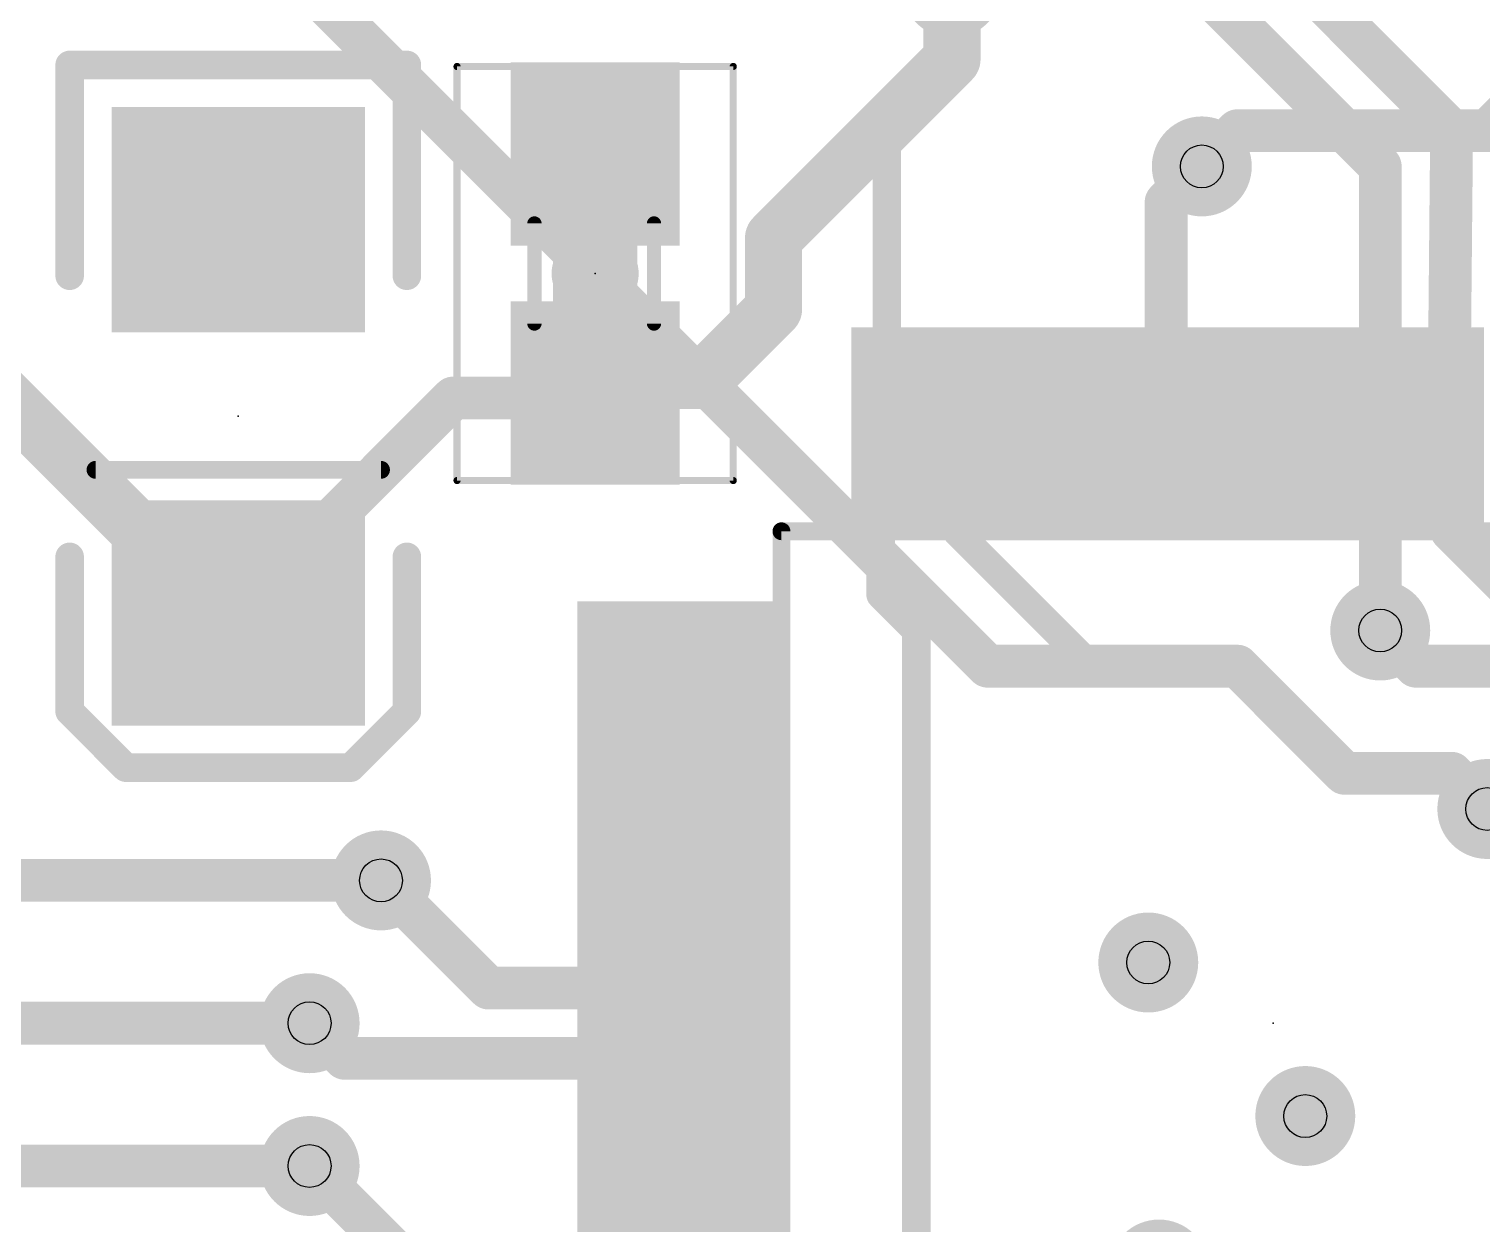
# Model space of a CAD drawing. Extents: x -17 to 51, y -3 to 114.
# Drawn here: x 19.34 to 29.68, y 18.38 to 26.89 of the extents above; entities that cross this region are included whole.
import ezdxf

# ---------------------------------------------------------------- set-up
doc = ezdxf.new("R2010")
doc.units = 0
for name, color, linetype in [('1', 22, 'CONTINUOUS'), ('16', 175, 'CONTINUOUS'), ('18', 82, 'CONTINUOUS'), ('21', 253, 'CONTINUOUS'), ('23', 7, 'CONTINUOUS'), ('29', 253, 'CONTINUOUS'), ('31', 253, 'CONTINUOUS'), ('35', 253, 'CONTINUOUS'), ('39', 22, 'CONTINUOUS'), ('44', 253, 'CONTINUOUS'), ('51', 253, 'CONTINUOUS')]:
    doc.layers.add(name, color=color, linetype=linetype)

# ---------------------------------------------------------------- blocks, each defined once
blk = doc.blocks.new('RECT')
blk.add_solid([(-0.5, -0.5), (0.5, -0.5), (-0.5, 0.5), (0.5, 0.5)])
blk = doc.blocks.new('ROUNDV')
at = {"const_width": 0.5}
blk.add_lwpolyline([(0, -0.25, 1), (0, 0.25, 1), (0, -0.25)], format="xyb", dxfattribs=at)

msp = doc.modelspace()

# ---------------------------------------------------------------- linework, layer by layer
at = {"layer": '1'}
for points, const_width in [([(26.289, 28.575), (28.956, 25.908)], 0.3048), ([(27.559, 28.067), (29.464, 26.162)], 0.3048), ([(25.908, 27.178), (25.908, 26.67)], 0.4064), ([(25.908, 26.67), (25.654, 26.416)], 0.4064), ([(25.654, 26.416), (24.638, 25.4)], 0.4064), ([(25.444, 26.206), (25.654, 26.416)], 0.2032), ([(25.444, 24.062), (25.444, 26.206)], 0.2032), ([(29.464, 26.162), (29.444, 24.062)], 0.3048), ([(27.686, 25.908), (27.432, 25.654)], 0.3048), ([(28.956, 25.908), (28.956, 24.074)], 0.3048), ([(27.432, 25.654), (27.432, 24.074)], 0.3048), ([(24.638, 25.4), (24.638, 24.892)], 0.4064), ([(24.638, 24.892), (24.13, 24.384)], 0.4064), ([(20.704, 22.73), (18.796, 24.638)], 0.4064), ([(23.456, 24.384), (23.368, 24.296)], 0.4064), ([(24.13, 24.384), (23.456, 24.384)], 0.4064), ([(22.358, 24.26), (20.828, 22.73)], 0.3048), ([(23.368, 24.26), (22.358, 24.26)], 0.3048), ([(23.368, 24.296), (23.368, 24.26)], 0.4064), ([(27.432, 24.074), (27.444, 24.062)], 0.3048), ([(28.956, 24.074), (28.944, 24.062)], 0.3048), ([(28.956, 24.05), (28.944, 24.062)], 0.3048), ([(28.956, 22.606), (28.956, 24.05)], 0.3048), ([(29.464, 24.042), (29.444, 24.062)], 0.3048), ([(25.4, 24.018), (25.444, 24.062)], 0.2032), ([(25.4, 22.86), (25.4, 24.018)], 0.2032), ([(25.944, 24.062), (25.944, 23.3066)], 0.2032), ([(29.464, 23.3172), (29.464, 24.042)], 0.3048), ([(25.944, 23.3066), (26.924, 22.3266)], 0.2032), ([(30.48, 22.3012), (29.464, 23.3172)], 0.3048), ([(25.654, 22.606), (25.4, 22.86)], 0.2032), ([(20.828, 22.73), (20.704, 22.73)], 0.4064), ([(25.654, 17.526), (25.654, 22.606)], 0.2032), ([(29.718, 21.336), (30.226, 21.336)], 0.3048), ([(22.61, 20.062), (21.844, 20.828)], 0.3048), ([(23.944, 20.062), (22.61, 20.062)], 0.3048), ([(21.586, 19.562), (21.336, 19.812)], 0.3048), ([(23.944, 19.562), (21.586, 19.562)], 0.3048), ([(22.07, 18.062), (21.336, 18.796)], 0.3048)]:
    msp.add_lwpolyline(points, dxfattribs=dict(at, const_width=const_width))
for points, const_width in [([(25.9798, 26.5982, 1), (25.8362, 26.7418)], 0.2032), ([(25.8064, 26.67, 1), (26.0096, 26.67)], 0.2032), ([(25.5822, 26.4878, 1), (25.7258, 26.3442)], 0.2032), ([(25.7258, 26.3442, 1), (25.5822, 26.4878)], 0.2032), ([(25.6899, 26.3801, 1), (25.6181, 26.4519)], 0.1016), ([(25.4948, 26.206, 1), (25.3932, 26.206)], 0.1016), ([(25.4081, 26.2419, 1), (25.4799, 26.1701)], 0.1016), ([(29.5402, 26.1613, 1), (29.3878, 26.1627)], 0.1524), ([(29.4101, 26.1081, 1), (29.5179, 26.2159)], 0.1524), ([(27.7399, 25.8541, 1), (27.6321, 25.9619)], 0.1524), ([(29.0322, 25.908, 1), (28.8798, 25.908)], 0.1524), ([(28.9021, 25.8541, 1), (29.0099, 25.9619)], 0.1524), ([(27.5082, 25.654, 1), (27.3558, 25.654)], 0.1524), ([(27.3781, 25.7079, 1), (27.4859, 25.6001)], 0.1524), ([(24.7396, 25.4, 1), (24.5364, 25.4)], 0.2032), ([(24.5662, 25.4718, 1), (24.7098, 25.3282)], 0.2032), ([(24.7098, 24.8202, 1), (24.5662, 24.9638)], 0.2032), ([(24.5364, 24.892, 1), (24.7396, 24.892)], 0.2032), ([(23.456, 24.4856, 1), (23.456, 24.2824)], 0.2032), ([(23.5278, 24.3122, 1), (23.3842, 24.4558)], 0.2032), ([(24.0582, 24.4558, 1), (24.2018, 24.3122)], 0.2032), ([(24.13, 24.2824, 1), (24.13, 24.4856)], 0.2032), ([(22.358, 24.3362, 1), (22.358, 24.1838)], 0.1524), ([(22.4119, 24.2061, 1), (22.3041, 24.3139)], 0.1524), ([(23.4696, 24.296, 1), (23.2664, 24.296)], 0.2032), ([(23.2962, 24.3678, 1), (23.4398, 24.2242)], 0.2032), ([(23.368, 24.1838, 1), (23.368, 24.3362)], 0.1524), ([(23.2664, 24.26, 1), (23.4696, 24.26)], 0.2032), ([(27.4859, 24.1279, 1), (27.3781, 24.0201)], 0.1524), ([(28.9979, 24.1159, 1), (28.8901, 24.0081)], 0.1524), ([(29.0322, 24.05, 1), (28.8798, 24.05)], 0.1524), ([(29.0099, 24.0201, 1), (28.9021, 24.1279)], 0.1524), ([(29.4979, 24.1159, 1), (29.3901, 24.0081)], 0.1524), ([(25.4508, 24.018, 1), (25.3492, 24.018)], 0.1016), ([(25.3641, 24.0539, 1), (25.4359, 23.9821)], 0.1016), ([(25.3932, 24.062, 1), (25.4948, 24.062)], 0.1016), ([(25.4799, 24.0261, 1), (25.4081, 24.0979)], 0.1016), ([(25.9948, 24.062, 1), (25.8932, 24.062)], 0.1016), ([(27.3558, 24.074, 1), (27.5082, 24.074)], 0.1524), ([(27.3901, 24.0081, 1), (27.4979, 24.1159)], 0.1524), ([(28.8901, 24.1159, 1), (28.9979, 24.0081)], 0.1524), ([(28.8798, 24.074, 1), (29.0322, 24.074)], 0.1524), ([(28.9021, 23.9961, 1), (29.0099, 24.1039)], 0.1524), ([(29.3678, 24.0627, 1), (29.5202, 24.0613)], 0.1524), ([(29.5402, 24.042, 1), (29.3878, 24.042)], 0.1524), ([(29.4101, 23.9881, 1), (29.5179, 24.0959)], 0.1524), ([(25.9799, 23.3425, 1), (25.9081, 23.2707)], 0.1016), ([(29.5179, 23.3711, 1), (29.4101, 23.2633)], 0.1524), ([(29.3878, 23.3172, 1), (29.5402, 23.3172)], 0.1524), ([(25.8932, 23.3066, 1), (25.9948, 23.3066)], 0.1016), ([(25.4359, 22.8959, 1), (25.3641, 22.8241)], 0.1016), ([(20.704, 22.8316, 1), (20.704, 22.6284)], 0.2032), ([(20.6322, 22.6582, 1), (20.7758, 22.8018)], 0.2032), ([(20.7741, 22.7839, 1), (20.8819, 22.6761)], 0.1524), ([(20.828, 22.6284, 1), (20.828, 22.8316)], 0.2032), ([(25.3492, 22.86, 1), (25.4508, 22.86)], 0.1016), ([(25.7048, 22.606, 1), (25.6032, 22.606)], 0.1016), ([(25.6181, 22.5701, 1), (25.6899, 22.6419)], 0.1016), ([(28.8798, 22.606, 1), (29.0322, 22.606)], 0.1524), ([(26.8881, 22.2907, 1), (26.9599, 22.3625)], 0.1016), ([(29.718, 21.4122, 1), (29.718, 21.2598)], 0.1524), ([(21.8979, 20.8819, 1), (21.7901, 20.7741)], 0.1524), ([(22.61, 20.1382, 1), (22.61, 19.9858)], 0.1524), ([(22.5561, 20.0081, 1), (22.6639, 20.1159)], 0.1524), ([(23.944, 19.9858, 1), (23.944, 20.1382)], 0.1524), ([(21.3899, 19.8659, 1), (21.2821, 19.7581)], 0.1524), ([(21.586, 19.6382, 1), (21.586, 19.4858)], 0.1524), ([(21.5321, 19.5081, 1), (21.6399, 19.6159)], 0.1524), ([(23.944, 19.4858, 1), (23.944, 19.6382)], 0.1524), ([(21.3899, 18.8499, 1), (21.2821, 18.7421)], 0.1524)]:
    msp.add_lwpolyline(points, format="xyb", dxfattribs=dict(at, const_width=const_width))
at = {"layer": '16', "const_width": 0.3048}
for points in [[(20.32, 28.194), (26.162, 22.352)], [(30.226, 26.67), (29.718, 26.162)], [(27.94, 26.162), (27.686, 25.908)], [(29.718, 26.162), (27.94, 26.162)], [(29.21, 22.352), (28.956, 22.606)], [(26.162, 22.352), (27.94, 22.352)], [(27.94, 22.352), (28.702, 21.59)], [(30.988, 22.352), (29.21, 22.352)], [(28.702, 21.59), (29.464, 21.59)], [(29.464, 21.59), (29.718, 21.336)], [(21.844, 20.828), (11.43, 20.828)], [(21.336, 19.812), (9.398, 19.812)], [(21.336, 18.796), (8.89, 18.796)]]:
    msp.add_lwpolyline(points, dxfattribs=at)
at = {"layer": '16', "const_width": 0.1524}
for points in [[(27.94, 26.2382, 1), (27.94, 26.0858)], [(27.9939, 26.1081, 1), (27.8861, 26.2159)], [(29.6641, 26.2159, 1), (29.7719, 26.1081)], [(29.718, 26.0858, 1), (29.718, 26.2382)], [(27.6321, 25.9619, 1), (27.7399, 25.8541)], [(29.0099, 22.6599, 1), (28.9021, 22.5521)], [(26.162, 22.4282, 1), (26.162, 22.2758)], [(26.1081, 22.2981, 1), (26.2159, 22.4059)], [(27.9939, 22.4059, 1), (27.8861, 22.2981)], [(27.94, 22.2758, 1), (27.94, 22.4282)], [(29.21, 22.4282, 1), (29.21, 22.2758)], [(29.1561, 22.2981, 1), (29.2639, 22.4059)], [(28.702, 21.6662, 1), (28.702, 21.5138)], [(28.6481, 21.5361, 1), (28.7559, 21.6439)], [(29.5179, 21.6439, 1), (29.4101, 21.5361)], [(29.464, 21.5138, 1), (29.464, 21.6662)], [(29.6641, 21.2821, 1), (29.7719, 21.3899)], [(21.844, 20.7518, 1), (21.844, 20.9042)], [(21.336, 19.7358, 1), (21.336, 19.8882)], [(21.336, 18.7198, 1), (21.336, 18.8722)]]:
    msp.add_lwpolyline(points, format="xyb", dxfattribs=at)
at = {"layer": '21'}
for points, const_width in [([(19.628, 25.13), (19.628, 26.63)], 0.2032), ([(19.628, 26.63), (22.028, 26.63)], 0.2032), ([(22.028, 26.63), (22.028, 25.13)], 0.2032), ([(23.3375, 25.146), (23.3985, 25.146)], 0.5588), ([(21.844, 23.749), (19.812, 23.749)], 0.127), ([(24.694, 16.312), (24.694, 23.312)], 0.127), ([(24.694, 23.312), (31.694, 23.312)], 0.127), ([(19.628, 23.13), (19.628, 22.03)], 0.2032), ([(22.028, 22.03), (22.028, 23.13)], 0.2032), ([(19.628, 22.03), (20.028, 21.63)], 0.2032), ([(21.628, 21.63), (22.028, 22.03)], 0.2032), ([(20.028, 21.63), (21.628, 21.63)], 0.2032)]:
    msp.add_lwpolyline(points, dxfattribs=dict(at, const_width=const_width))
for points, const_width in [([(19.6788, 26.63, 1), (19.5772, 26.63)], 0.1016), ([(19.628, 26.6808, 1), (19.628, 26.5792)], 0.1016), ([(22.0788, 26.63, 1), (21.9772, 26.63)], 0.1016), ([(22.028, 26.5792, 1), (22.028, 26.6808)], 0.1016), ([(23.3375, 25.2857, 1), (23.3375, 25.0063)], 0.2794), ([(23.3985, 25.0063, 1), (23.3985, 25.2857)], 0.2794), ([(19.5772, 25.13, 1), (19.6788, 25.13)], 0.1016), ([(21.9772, 25.13, 1), (22.0788, 25.13)], 0.1016), ([(19.812, 23.7808, 1), (19.812, 23.7173)], 0.0635), ([(21.844, 23.7173, 1), (21.844, 23.7808)], 0.0635), ([(24.694, 23.3438, 1), (24.694, 23.2803)], 0.0635), ([(24.7258, 23.312, 1), (24.6623, 23.312)], 0.0635), ([(19.6788, 23.13, 1), (19.5772, 23.13)], 0.1016), ([(22.0788, 23.13, 1), (21.9772, 23.13)], 0.1016), ([(19.6639, 22.0659, 1), (19.5921, 21.9941)], 0.1016), ([(22.0639, 21.9941, 1), (21.9921, 22.0659)], 0.1016), ([(19.5772, 22.03, 1), (19.6788, 22.03)], 0.1016), ([(21.9772, 22.03, 1), (22.0788, 22.03)], 0.1016), ([(20.028, 21.6808, 1), (20.028, 21.5792)], 0.1016), ([(19.9921, 21.5941, 1), (20.0639, 21.6659)], 0.1016), ([(21.5921, 21.6659, 1), (21.6639, 21.5941)], 0.1016), ([(21.628, 21.5792, 1), (21.628, 21.6808)], 0.1016)]:
    msp.add_lwpolyline(points, format="xyb", dxfattribs=dict(at, const_width=const_width))
at = {"layer": '23'}
for p in [(23.368, 25.146), (20.828, 24.13), (28.194, 19.812)]:
    msp.add_point(p, dxfattribs=at)
at = {"layer": '39', "const_width": 0.0508}
for points in [[(22.385, 23.673), (22.385, 26.619)], [(22.385, 26.619), (24.351, 26.619)], [(24.351, 26.619), (24.351, 23.673)], [(24.351, 23.673), (22.385, 23.673)]]:
    msp.add_lwpolyline(points, dxfattribs=at)
at = {"layer": '39', "const_width": 0.0254}
for points in [[(22.3977, 26.619, 1), (22.3723, 26.619)], [(22.385, 26.6317, 1), (22.385, 26.6063)], [(24.3637, 26.619, 1), (24.3383, 26.619)], [(24.351, 26.6063, 1), (24.351, 26.6317)], [(22.385, 23.6857, 1), (22.385, 23.6603)], [(22.3723, 23.673, 1), (22.3977, 23.673)], [(24.3383, 23.673, 1), (24.3637, 23.673)], [(24.351, 23.6603, 1), (24.351, 23.6857)]]:
    msp.add_lwpolyline(points, format="xyb", dxfattribs=at)
at = {"layer": '44'}
for centre in [(27.686, 25.908), (28.956, 22.606), (29.718, 21.336), (21.844, 20.828), (27.305, 20.2438), (21.336, 19.812), (28.4226, 19.1516), (21.336, 18.796)]:
    msp.add_circle(centre, 0.1524, dxfattribs=at)
at = {"layer": '51', "const_width": 0.1016}
for points in [[(22.936, 24.79), (22.936, 25.502)], [(23.787, 24.79), (23.787, 25.502)]]:
    msp.add_lwpolyline(points, dxfattribs=at)
at = {"layer": '51', "const_width": 0.0508}
for points in [[(22.9614, 25.502, 1), (22.9106, 25.502)], [(23.8124, 25.502, 1), (23.7616, 25.502)], [(22.9106, 24.79, 1), (22.9614, 24.79)], [(23.7616, 24.79, 1), (23.8124, 24.79)]]:
    msp.add_lwpolyline(points, format="xyb", dxfattribs=at)

# ---------------------------------------------------------------- block references
at = {"layer": '1', "xscale": 1.1, "rotation": 90}
for p in [(23.368, 25.996), (23.368, 24.296)]:
    msp.add_blockref('RECT', p, dxfattribs=at)
at = {"layer": '1'}
for p, xscale, yscale in [((20.828, 25.53), 1.6, 1.4), ((20.828, 22.73), 1.6, 1.4), ((23.944, 22.562), 1.2, 0.3), ((23.944, 22.062), 1.2, 0.3), ((23.944, 21.562), 1.2, 0.3), ((23.944, 21.062), 1.2, 0.3), ((23.944, 20.562), 1.2, 0.3), ((23.944, 20.062), 1.2, 0.3), ((23.944, 19.562), 1.2, 0.3), ((23.944, 19.062), 1.2, 0.3), ((23.944, 18.562), 1.2, 0.3)]:
    msp.add_blockref('RECT', p, dxfattribs=dict(at, xscale=xscale, yscale=yscale))
at = {"layer": '1', "xscale": 1.2, "yscale": 0.3, "rotation": 270}
for p in [(25.444, 24.062), (25.944, 24.062), (26.444, 24.062), (26.944, 24.062), (27.444, 24.062), (27.944, 24.062), (28.444, 24.062), (28.944, 24.062), (29.444, 24.062)]:
    msp.add_blockref('RECT', p, dxfattribs=at)
at = {"layer": '18', "xscale": 0.7112, "yscale": 0.7112}
for p in [(25.908, 27.178), (25.908, 27.178), (27.686, 25.908), (27.686, 25.908), (28.956, 22.606), (28.956, 22.606), (29.718, 21.336), (29.718, 21.336), (21.844, 20.828), (21.844, 20.828), (27.305, 20.2438), (27.305, 20.2438), (21.336, 19.812), (21.336, 19.812), (28.4226, 19.1516), (28.4226, 19.1516), (21.336, 18.796), (21.336, 18.796), (27.3812, 18.0594), (27.3812, 18.0594)]:
    msp.add_blockref('ROUNDV', p, dxfattribs=at)
at = {"layer": '29'}
for p, xscale, yscale, rotation in [((23.368, 25.996), 1.3032, 1.2032, 90), ((23.368, 24.296), 1.3032, 1.2032, 90), ((25.444, 24.062), 1.4032, 0.5032, 270), ((25.944, 24.062), 1.4032, 0.5032, 270), ((26.444, 24.062), 1.4032, 0.5032, 270), ((26.944, 24.062), 1.4032, 0.5032, 270), ((27.444, 24.062), 1.4032, 0.5032, 270), ((27.944, 24.062), 1.4032, 0.5032, 270), ((28.444, 24.062), 1.4032, 0.5032, 270), ((28.944, 24.062), 1.4032, 0.5032, 270), ((29.444, 24.062), 1.4032, 0.5032, 270)]:
    msp.add_blockref('RECT', p, dxfattribs=dict(at, xscale=xscale, yscale=yscale, rotation=rotation))
for p, xscale, yscale in [((20.828, 25.53), 1.8032, 1.6032), ((20.828, 22.73), 1.8032, 1.6032), ((23.944, 22.562), 1.4032, 0.5032), ((23.944, 22.062), 1.4032, 0.5032), ((23.944, 21.562), 1.4032, 0.5032), ((23.944, 21.062), 1.4032, 0.5032), ((23.944, 20.562), 1.4032, 0.5032), ((23.944, 20.062), 1.4032, 0.5032), ((23.944, 19.562), 1.4032, 0.5032), ((23.944, 19.062), 1.4032, 0.5032), ((23.944, 18.562), 1.4032, 0.5032)]:
    msp.add_blockref('RECT', p, dxfattribs=dict(at, xscale=xscale, yscale=yscale))
at = {"layer": '31', "xscale": 1.1, "rotation": 90}
for p in [(23.368, 25.996), (23.368, 24.296)]:
    msp.add_blockref('RECT', p, dxfattribs=at)
at = {"layer": '31'}
for p, xscale, yscale in [((20.828, 25.53), 1.6, 1.4), ((20.828, 22.73), 1.6, 1.4), ((23.944, 22.562), 1.2, 0.3), ((23.944, 22.062), 1.2, 0.3), ((23.944, 21.562), 1.2, 0.3), ((23.944, 21.062), 1.2, 0.3), ((23.944, 20.562), 1.2, 0.3), ((23.944, 20.062), 1.2, 0.3), ((23.944, 19.562), 1.2, 0.3), ((23.944, 19.062), 1.2, 0.3), ((23.944, 18.562), 1.2, 0.3)]:
    msp.add_blockref('RECT', p, dxfattribs=dict(at, xscale=xscale, yscale=yscale))
at = {"layer": '31', "xscale": 1.2, "yscale": 0.3, "rotation": 270}
for p in [(25.444, 24.062), (25.944, 24.062), (26.444, 24.062), (26.944, 24.062), (27.444, 24.062), (27.944, 24.062), (28.444, 24.062), (28.944, 24.062), (29.444, 24.062)]:
    msp.add_blockref('RECT', p, dxfattribs=at)
at = {"layer": '35', "xscale": 0.3998, "yscale": 0.6, "rotation": 90}
msp.add_blockref('RECT', (23.368, 25.146), dxfattribs=at)
at = {"layer": '51', "xscale": 0.5001, "yscale": 0.95, "rotation": 90}
for p in [(23.3629, 25.7263), (23.3629, 24.5579)]:
    msp.add_blockref('RECT', p, dxfattribs=at)
at = {"layer": '51', "xscale": 0.22}
for p, rotation in [((25.444, 23.812), 180), ((25.944, 23.812), 180), ((26.444, 23.812), 180), ((26.944, 23.812), 180), ((27.444, 23.812), 180), ((27.944, 23.812), 180), ((28.444, 23.812), 180), ((28.944, 23.812), 180), ((29.444, 23.812), 180), ((24.194, 22.562), 270), ((24.194, 22.062), 270), ((24.194, 21.562), 270), ((24.194, 21.062), 270), ((24.194, 20.562), 270), ((24.194, 20.062), 270), ((24.194, 19.562), 270), ((24.194, 19.062), 270), ((24.194, 18.562), 270)]:
    msp.add_blockref('RECT', p, dxfattribs=dict(at, rotation=rotation))

doc.saveas('drawing.dxf')
